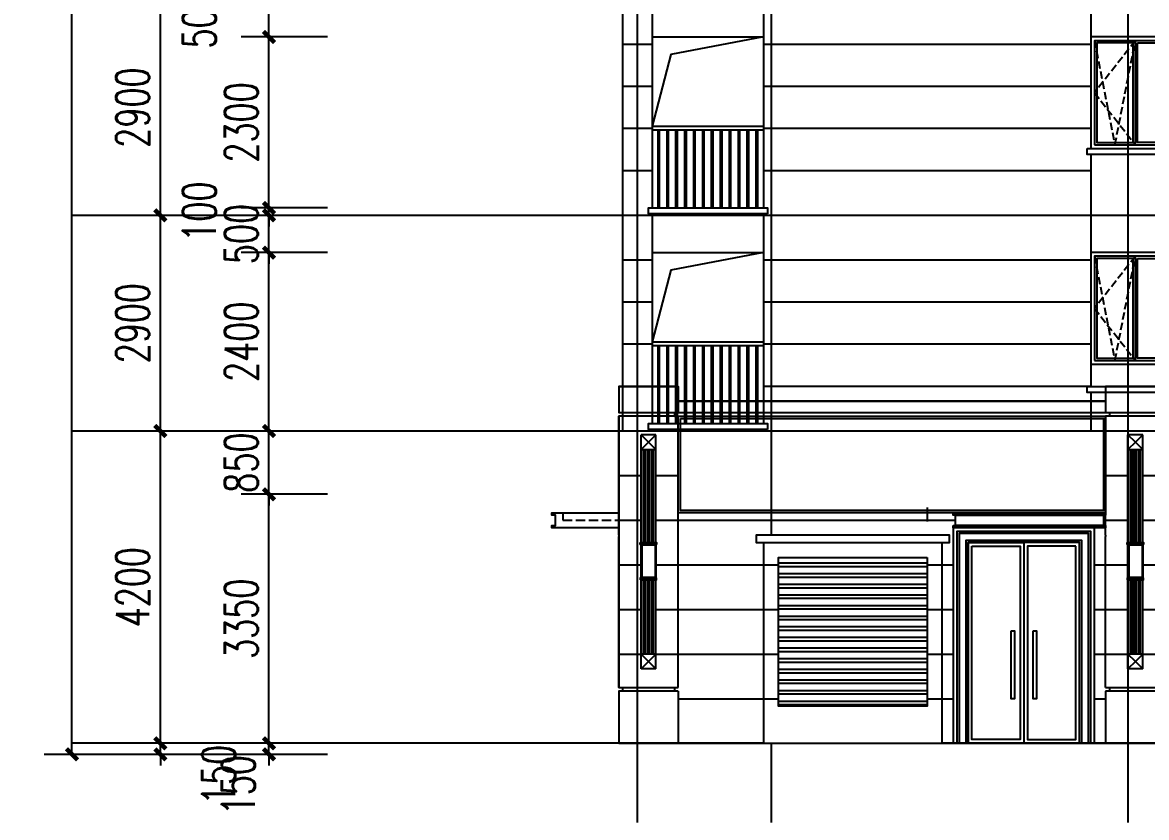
# Model space of a CAD drawing. Extents: x -59851 to 653804, y -249523 to 437614.
# Drawn here: x 414387 to 429507, y 363590 to 374283 of the extents above; entities that cross this region are included whole.
import ezdxf

# ---------------------------------------------------------------- set-up
doc = ezdxf.new("R2010")
doc.units = 0
doc.header["$LTSCALE"] = 1000
doc.header["$MEASUREMENT"] = 0
doc.linetypes.add('DASH', pattern=[0.35, 0.25, -0.1])
for name, color, linetype in [('_TCH_BOUNDARY', 7, 'Continuous'), ('A-材质分割线（横向）', 252, 'Continuous'), ('A-材质分割线（竖向）', 8, 'Continuous'), ('A-注释', 8, 'Continuous'), ('A-洞口', 105, 'Continuous'), ('A-第三道尺寸线', 105, 'Continuous'), ('A-雨棚', 153, 'Continuous'), ('DOTE', 16, 'Continuous'), ('ELE-0', 142, 'Continuous'), ('ELE-1', 41, 'Continuous'), ('ELE-2', 31, 'Continuous'), ('ELE-3', 35, 'Continuous'), ('P-固定家具（悬空）', 142, 'Continuous'), ('PUB_DIM', 3, 'Continuous'), ('PUB_HATCH', 8, 'Continuous'), ('WINDOW', 4, 'Continuous'), ('栏杆', 142, 'Continuous')]:
    doc.layers.add(name, color=color, linetype=linetype)
doc.layers.add('A-area(算半面积)', color=23, linetype='Continuous', plot=False)
doc.styles.add('_TCH_DIM_T3', font='SIMPLEX.shx', dxfattribs={"width": 0.705882, "bigfont": 'GBCBIG.shx'})
doc.dimstyles.new('_TCH_ARCH&&150', dxfattribs={"dimtxt": 446.25, "dimasz": 150, "dimexe": 375, "dimexo": 450, "dimgap": 150, "dimtad": 1, "dimdec": 0, "dimzin": 0, "dimdsep": 46, "dimtxsty": '_TCH_DIM_T3', "dimblk": 'ARCHTICK', "dimcen": 0.09, "dimclrt": 7, "dimazin": 2, "dimtfac": 1, "dimtdec": 0, "dimtix": 1, "dimtmove": 2, "dimatfit": 3, "dimfxl": 0, "dimtolj": 1, "dimtzin": 0, "dimarcsym": 0})

# ---------------------------------------------------------------- blocks, each defined once
blk = doc.blocks.new('jfdsajkjkhh')
blk.add_wipeout([(202686, 303416), (200086, 303416), (200086, 303316), (200186, 303316), (200186, 300616), (202586, 300616), (202586, 303316), (202686, 303316)]).dxf.layer = 'PUB_HATCH'
at = {"layer": 'PUB_HATCH'}
h = blk.add_hatch(dxfattribs=at)
h.set_pattern_fill('ANSI32', color=256, scale=30, angle=135)
h.set_pattern_definition([(180, (0, -13081), (-1e-14, -142.875), []), (180, (-47.63, -13033.38), (-1e-14, -142.875), [])])
h.paths.add_polyline_path([(202386, 303116), (202386, 301116), (200386, 301116), (200386, 303116)])
at = {"layer": '_TCH_BOUNDARY'}
blk.add_lwpolyline([(202686, 303416), (200086, 303416), (200086, 303316), (200186, 303316), (200186, 300616), (202586, 300616), (202586, 303316), (202686, 303316)], close=True, dxfattribs=at)
at = {"layer": 'ELE-1'}
for points in [[(202586, 303316), (202686, 303316), (202686, 303416), (200086, 303416), (200086, 303316), (200186, 303316), (200186, 300616), (202586, 300616), (202586, 303316)], [(202586, 303416), (200186, 303416)], [(200186, 303316), (202586, 303316)]]:
    blk.add_lwpolyline(points, dxfattribs=at)
blk.add_lwpolyline([(202386, 303116), (202386, 301116), (200386, 301116), (200386, 303116)], close=True, dxfattribs=at)
blk = doc.blocks.new('jkfdjaskjjk')
at = {"layer": 'A-注释', "linetype": 'DASH', "ltscale": 0.4}
for points in [[(284861, 323147), (284311, 322447), (284861, 321747)], [(284311, 323147), (284586, 321747), (284861, 323147)]]:
    blk.add_lwpolyline(points, dxfattribs=at)
at = {"layer": 'ELE-0'}
blk.add_line((284861, 321747), (284861, 323147), dxfattribs=at)
for points in [[(284261, 321697), (285461, 321697), (285461, 323197), (284261, 323197)], [(284311, 321747), (285411, 321747), (285411, 323147), (284311, 323147)], [(284831, 323117), (284341, 323117), (284341, 321777), (284831, 321777)], [(284891, 323117), (285381, 323117), (285381, 321777), (284891, 321777)]]:
    blk.add_lwpolyline(points, close=True, dxfattribs=at)
blk = doc.blocks.new('18001100')
at = {"layer": '栏杆'}
for p, q in [((176347, 394304), (177847, 394304)), ((176347, 394254), (177847, 394254)), ((176427, 393204), (176427, 394254)), ((176447, 393204), (176447, 394254)), ((176547, 393204), (176547, 394254)), ((176567, 393204), (176567, 394254)), ((176667, 393204), (176667, 394254)), ((176687, 393204), (176687, 394254)), ((176787, 393204), (176787, 394254)), ((176807, 393204), (176807, 394254)), ((176907, 393204), (176907, 394254)), ((176927, 393204), (176927, 394254)), ((177027, 393204), (177027, 394254)), ((177047, 393204), (177047, 394254)), ((177147, 393204), (177147, 394254)), ((177167, 393204), (177167, 394254)), ((177267, 393204), (177267, 394254)), ((177287, 393204), (177287, 394254)), ((177387, 393204), (177387, 394254)), ((177407, 393204), (177407, 394254)), ((177507, 393204), (177507, 394254)), ((177527, 393204), (177527, 394254)), ((177627, 393204), (177627, 394254)), ((177647, 393204), (177647, 394254)), ((177747, 393204), (177747, 394254)), ((177767, 393204), (177767, 394254))]:
    blk.add_line(p, q, dxfattribs=at)
blk = doc.blocks.new('33xj0505')
at = {"layer": 'A-材质分割线（横向）'}
for points in [[(198686, 272483), (198286, 272483)], [(204586, 272483), (200186, 272483)], [(198686, 271916), (198286, 271916)], [(204586, 271916), (200186, 271916)], [(198686, 271350), (198286, 271350)], [(204586, 271350), (200186, 271350)], [(198686, 270783), (198286, 270783)], [(204586, 270783), (200186, 270783)], [(198686, 270183), (198286, 270183)], [(204586, 270183), (200186, 270183)]]:
    blk.add_lwpolyline(points, dxfattribs=at)
at = {"layer": 'A-材质分割线（竖向）'}
for points in [[(204586, 273083), (204586, 271083)], [(204586, 271003), (204586, 270183)]]:
    blk.add_lwpolyline(points, dxfattribs=at)
at = {"layer": 'A-洞口'}
blk.add_lwpolyline([(200186, 272583), (198936, 272347), (198686, 271383)], dxfattribs=at)
at = {"layer": 'ELE-2'}
for points in [[(198286, 273083), (198286, 270183)], [(198686, 273083), (198686, 270283)], [(200186, 273083), (200186, 270283)], [(198686, 270203), (198686, 270183)], [(200186, 270203), (200186, 270183)]]:
    blk.add_lwpolyline(points, dxfattribs=at)
at = {"layer": 'ELE-3'}
for points in [[(198686, 272583), (200186, 272583)], [(204536, 271083), (205836, 271083), (205836, 271003), (204536, 271003), (204536, 271083)], [(200236, 270203), (198636, 270203), (198636, 270283), (200236, 270283), (200236, 270203)]]:
    blk.add_lwpolyline(points, dxfattribs=at)
blk.add_blockref('18001100', (22339, -122921))
at = {"layer": 'ELE-0'}
blk.add_blockref('jkfdjaskjjk', (-79675, -50614), dxfattribs=at)
blk = doc.blocks.new('ttrayg')
at = {"layer": 'A-材质分割线（横向）'}
for points in [[(198686, 281353), (198286, 281353)], [(204586, 281353), (200186, 281353)], [(198686, 280786), (198286, 280786)], [(204586, 280786), (200186, 280786)], [(198686, 280220), (198286, 280220)], [(204586, 280220), (200186, 280220)], [(198686, 279653), (198286, 279653)], [(204586, 279653), (200186, 279653)], [(198686, 279053), (198286, 279053)], [(204586, 279053), (200186, 279053)]]:
    blk.add_lwpolyline(points, dxfattribs=at)
at = {"layer": 'A-材质分割线（竖向）'}
for points in [[(204586, 281953), (204586, 279653)], [(204586, 279573), (204586, 279053)]]:
    blk.add_lwpolyline(points, dxfattribs=at)
at = {"layer": 'A-洞口'}
blk.add_lwpolyline([(200186, 281453), (198936, 281217), (198686, 280253)], dxfattribs=at)
at = {"layer": 'ELE-2'}
for points in [[(198286, 281953), (198286, 279053)], [(198686, 281953), (198686, 279153)], [(200186, 281953), (200186, 279153)], [(198686, 279073), (198686, 279053)], [(200186, 279073), (200186, 279053)]]:
    blk.add_lwpolyline(points, dxfattribs=at)
at = {"layer": 'ELE-3'}
for points in [[(198686, 281453), (200186, 281453)], [(204536, 279653), (205836, 279653), (205836, 279573), (204536, 279573), (204536, 279653)], [(200236, 279073), (198636, 279073), (198636, 279153), (200236, 279153), (200236, 279073)]]:
    blk.add_lwpolyline(points, dxfattribs=at)
blk.add_blockref('18001100', (22339, -114051))
at = {"layer": 'ELE-0'}
blk.add_blockref('jkfdjaskjjk', (-79675, -41744), dxfattribs=at)
blk = doc.blocks.new('_ArchTick')
at = {"color": 0, "linetype": 'ByBlock', "const_width": 0.4}
blk.add_lwpolyline([(-0.5, -0.5), (0.5, 0.5)], dxfattribs=at)
blk = doc.blocks.new('*D4037')
at = {"layer": 'Defpoints', "color": 0, "transparency": 16777216}
for p in [(415053, 419288), (416652, 419288), (416652, 364438)]:
    blk.add_point(p, dxfattribs=at)
at = {"layer": 'PUB_DIM', "color": 0, "lineweight": -2, "transparency": 16777216}
for p, q in [((416202, 419288), (414678, 419288)), ((415053, 364438), (415053, 419288)), ((416202, 364438), (414678, 364438))]:
    blk.add_line(p, q, dxfattribs=at)
at = {"layer": 'PUB_DIM', "color": 0, "lineweight": -2, "transparency": 16777216, "xscale": 150, "yscale": 150, "zscale": 150}
for p, rotation in [((415053, 419288), 90), ((415053, 364438), 270)]:
    blk.add_blockref('_ArchTick', p, dxfattribs=dict(at, rotation=rotation))
at = {"layer": 'PUB_DIM', "color": 7, "transparency": 16777216, "insert": (414680, 391863), "char_height": 446.2, "attachment_point": 5, "rotation": 90, "style": '_TCH_DIM_T3'}
blk.add_mtext('\\A1;54850', dxfattribs=at)
blk = doc.blocks.new('*D4054')
at = {"layer": 'Defpoints', "color": 0, "transparency": 16777216}
for p in [(416242, 374588), (417815, 374588), (417815, 371688)]:
    blk.add_point(p, dxfattribs=at)
at = {"layer": 'PUB_DIM', "color": 0, "lineweight": -2, "transparency": 16777216}
for p, q in [((417365, 374588), (415867, 374588)), ((416242, 371688), (416242, 374588)), ((417365, 371688), (415867, 371688))]:
    blk.add_line(p, q, dxfattribs=at)
at = {"layer": 'PUB_DIM', "color": 0, "lineweight": -2, "transparency": 16777216, "xscale": 150, "yscale": 150, "zscale": 150}
for p, rotation in [((416242, 374588), 90), ((416242, 371688), 270)]:
    blk.add_blockref('_ArchTick', p, dxfattribs=dict(at, rotation=rotation))
at = {"layer": 'PUB_DIM', "color": 7, "transparency": 16777216, "insert": (415869, 373138), "char_height": 446.2, "attachment_point": 5, "rotation": 90, "style": '_TCH_DIM_T3'}
blk.add_mtext('\\A1;2900', dxfattribs=at)
blk = doc.blocks.new('*D4055')
at = {"layer": 'Defpoints', "color": 0, "transparency": 16777216}
for p in [(416242, 371688), (417815, 371688), (417815, 368788)]:
    blk.add_point(p, dxfattribs=at)
at = {"layer": 'PUB_DIM', "color": 0, "lineweight": -2, "transparency": 16777216}
for p, q in [((417365, 371688), (415867, 371688)), ((416242, 368788), (416242, 371688)), ((417365, 368788), (415867, 368788))]:
    blk.add_line(p, q, dxfattribs=at)
at = {"layer": 'PUB_DIM', "color": 0, "lineweight": -2, "transparency": 16777216, "xscale": 150, "yscale": 150, "zscale": 150}
for p, rotation in [((416242, 371688), 90), ((416242, 368788), 270)]:
    blk.add_blockref('_ArchTick', p, dxfattribs=dict(at, rotation=rotation))
at = {"layer": 'PUB_DIM', "color": 7, "transparency": 16777216, "insert": (415869, 370238), "char_height": 446.2, "attachment_point": 5, "rotation": 90, "style": '_TCH_DIM_T3'}
blk.add_mtext('\\A1;2900', dxfattribs=at)
blk = doc.blocks.new('*D4056')
at = {"layer": 'Defpoints', "color": 0, "transparency": 16777216}
for p in [(416242, 368788), (417815, 368788), (417815, 364588)]:
    blk.add_point(p, dxfattribs=at)
at = {"layer": 'PUB_DIM', "color": 0, "lineweight": -2, "transparency": 16777216}
for p, q in [((417365, 368788), (415867, 368788)), ((416242, 364588), (416242, 368788)), ((417365, 364588), (415867, 364588))]:
    blk.add_line(p, q, dxfattribs=at)
at = {"layer": 'PUB_DIM', "color": 0, "lineweight": -2, "transparency": 16777216, "xscale": 150, "yscale": 150, "zscale": 150}
for p, rotation in [((416242, 368788), 90), ((416242, 364588), 270)]:
    blk.add_blockref('_ArchTick', p, dxfattribs=dict(at, rotation=rotation))
at = {"layer": 'PUB_DIM', "color": 7, "transparency": 16777216, "insert": (415869, 366688), "char_height": 446.2, "attachment_point": 5, "rotation": 90, "style": '_TCH_DIM_T3'}
blk.add_mtext('\\A1;4200', dxfattribs=at)
blk = doc.blocks.new('*D4057')
at = {"layer": 'Defpoints', "color": 0, "transparency": 16777216}
for p in [(416242, 364588), (417815, 364588), (417815, 364438)]:
    blk.add_point(p, dxfattribs=at)
at = {"layer": 'PUB_DIM', "color": 0, "lineweight": -2, "transparency": 16777216}
for p, q in [((416242, 364588), (416242, 364738)), ((417365, 364588), (415867, 364588)), ((416242, 364438), (416242, 364588)), ((417365, 364438), (415867, 364438)), ((416242, 364438), (416242, 364288))]:
    blk.add_line(p, q, dxfattribs=at)
at = {"layer": 'PUB_DIM', "color": 0, "lineweight": -2, "transparency": 16777216, "xscale": 150, "yscale": 150, "zscale": 150}
for p, rotation in [((416242, 364588), 270), ((416242, 364438), 90)]:
    blk.add_blockref('_ArchTick', p, dxfattribs=dict(at, rotation=rotation))
at = {"layer": 'PUB_DIM', "color": 7, "transparency": 16777216, "insert": (417027, 364163), "char_height": 446.2, "attachment_point": 5, "rotation": 90, "style": '_TCH_DIM_T3'}
blk.add_mtext('\\A1;150', dxfattribs=at)
blk = doc.blocks.new('*D4058')
at = {"layer": 'A-第三道尺寸线', "color": 0, "lineweight": -2, "transparency": 16777216}
for p, q in [((417703, 364588), (417703, 364738)), ((418492, 364588), (417328, 364588)), ((417703, 364438), (417703, 364588)), ((418492, 364438), (417328, 364438)), ((417703, 364438), (417703, 364288))]:
    blk.add_line(p, q, dxfattribs=at)
at = {"layer": 'Defpoints', "color": 0, "transparency": 16777216}
for p in [(417703, 364588), (418942, 364588), (418942, 364438)]:
    blk.add_point(p, dxfattribs=at)
at = {"layer": 'A-第三道尺寸线', "color": 0, "lineweight": -2, "transparency": 16777216, "xscale": 150, "yscale": 150, "zscale": 150}
for p, rotation in [((417703, 364588), 270), ((417703, 364438), 90)]:
    blk.add_blockref('_ArchTick', p, dxfattribs=dict(at, rotation=rotation))
at = {"layer": 'A-第三道尺寸线', "color": 7, "transparency": 16777216, "insert": (417291, 364025), "char_height": 446.2, "attachment_point": 5, "rotation": 90, "style": '_TCH_DIM_T3'}
blk.add_mtext('\\A1;150', dxfattribs=at)
blk = doc.blocks.new('*D4059')
at = {"layer": 'A-第三道尺寸线', "color": 0, "lineweight": -2, "transparency": 16777216}
for p, q in [((418492, 367938), (417328, 367938)), ((417703, 364588), (417703, 367938)), ((418492, 364588), (417328, 364588))]:
    blk.add_line(p, q, dxfattribs=at)
at = {"layer": 'Defpoints', "color": 0, "transparency": 16777216}
for p in [(417703, 367938), (418942, 367938), (418942, 364588)]:
    blk.add_point(p, dxfattribs=at)
at = {"layer": 'A-第三道尺寸线', "color": 0, "lineweight": -2, "transparency": 16777216, "xscale": 150, "yscale": 150, "zscale": 150}
for p, rotation in [((417703, 367938), 90), ((417703, 364588), 270)]:
    blk.add_blockref('_ArchTick', p, dxfattribs=dict(at, rotation=rotation))
at = {"layer": 'A-第三道尺寸线', "color": 7, "transparency": 16777216, "insert": (417330, 366263), "char_height": 446.2, "attachment_point": 5, "rotation": 90, "style": '_TCH_DIM_T3'}
blk.add_mtext('\\A1;3350', dxfattribs=at)
blk = doc.blocks.new('*D4060')
at = {"layer": 'A-第三道尺寸线', "color": 0, "lineweight": -2, "transparency": 16777216}
for p, q in [((417703, 368788), (417703, 368938)), ((418492, 368788), (417328, 368788)), ((417703, 367938), (417703, 368788)), ((418492, 367938), (417328, 367938)), ((417703, 367938), (417703, 367788))]:
    blk.add_line(p, q, dxfattribs=at)
at = {"layer": 'Defpoints', "color": 0, "transparency": 16777216}
for p in [(417703, 368788), (418942, 368788), (418942, 367938)]:
    blk.add_point(p, dxfattribs=at)
at = {"layer": 'A-第三道尺寸线', "color": 0, "lineweight": -2, "transparency": 16777216, "xscale": 150, "yscale": 150, "zscale": 150}
for p, rotation in [((417703, 368788), 270), ((417703, 367938), 90)]:
    blk.add_blockref('_ArchTick', p, dxfattribs=dict(at, rotation=rotation))
at = {"layer": 'A-第三道尺寸线', "color": 7, "transparency": 16777216, "insert": (417330, 368363), "char_height": 446.2, "attachment_point": 5, "rotation": 90, "style": '_TCH_DIM_T3'}
blk.add_mtext('\\A1;850', dxfattribs=at)
blk = doc.blocks.new('*D4061')
at = {"layer": 'A-第三道尺寸线', "color": 0, "lineweight": -2, "transparency": 16777216}
for p, q in [((418492, 371188), (417328, 371188)), ((417703, 368788), (417703, 371188)), ((418492, 368788), (417328, 368788))]:
    blk.add_line(p, q, dxfattribs=at)
at = {"layer": 'Defpoints', "color": 0, "transparency": 16777216}
for p in [(417703, 371188), (418942, 371188), (418942, 368788)]:
    blk.add_point(p, dxfattribs=at)
at = {"layer": 'A-第三道尺寸线', "color": 0, "lineweight": -2, "transparency": 16777216, "xscale": 150, "yscale": 150, "zscale": 150}
for p, rotation in [((417703, 371188), 90), ((417703, 368788), 270)]:
    blk.add_blockref('_ArchTick', p, dxfattribs=dict(at, rotation=rotation))
at = {"layer": 'A-第三道尺寸线', "color": 7, "transparency": 16777216, "insert": (417330, 369988), "char_height": 446.2, "attachment_point": 5, "rotation": 90, "style": '_TCH_DIM_T3'}
blk.add_mtext('\\A1;2400', dxfattribs=at)
blk = doc.blocks.new('*D4062')
at = {"layer": 'A-第三道尺寸线', "color": 0, "lineweight": -2, "transparency": 16777216}
for p, q in [((417703, 371688), (417703, 371838)), ((418492, 371688), (417328, 371688)), ((417703, 371188), (417703, 371688)), ((418492, 371188), (417328, 371188)), ((417703, 371188), (417703, 371038))]:
    blk.add_line(p, q, dxfattribs=at)
at = {"layer": 'Defpoints', "color": 0, "transparency": 16777216}
for p in [(417703, 371688), (418942, 371688), (418942, 371188)]:
    blk.add_point(p, dxfattribs=at)
at = {"layer": 'A-第三道尺寸线', "color": 0, "lineweight": -2, "transparency": 16777216, "xscale": 150, "yscale": 150, "zscale": 150}
for p, rotation in [((417703, 371688), 270), ((417703, 371188), 90)]:
    blk.add_blockref('_ArchTick', p, dxfattribs=dict(at, rotation=rotation))
at = {"layer": 'A-第三道尺寸线', "color": 7, "transparency": 16777216, "insert": (417330, 371438), "char_height": 446.2, "attachment_point": 5, "rotation": 90, "style": '_TCH_DIM_T3'}
blk.add_mtext('\\A1;500', dxfattribs=at)
blk = doc.blocks.new('*D4063')
at = {"layer": 'A-第三道尺寸线', "color": 0, "lineweight": -2, "transparency": 16777216}
for p, q in [((417703, 371788), (417703, 371938)), ((418492, 371788), (417328, 371788)), ((418492, 371688), (417328, 371688)), ((417703, 371688), (417703, 371788)), ((417703, 371688), (417703, 371538))]:
    blk.add_line(p, q, dxfattribs=at)
at = {"layer": 'Defpoints', "color": 0, "transparency": 16777216}
for p in [(417703, 371788), (418942, 371788), (418942, 371688)]:
    blk.add_point(p, dxfattribs=at)
at = {"layer": 'A-第三道尺寸线', "color": 0, "lineweight": -2, "transparency": 16777216, "xscale": 150, "yscale": 150, "zscale": 150}
for p, rotation in [((417703, 371788), 270), ((417703, 371688), 90)]:
    blk.add_blockref('_ArchTick', p, dxfattribs=dict(at, rotation=rotation))
at = {"layer": 'A-第三道尺寸线', "color": 7, "transparency": 16777216, "insert": (416766, 371738), "char_height": 446.2, "attachment_point": 5, "rotation": 90, "style": '_TCH_DIM_T3'}
blk.add_mtext('\\A1;100', dxfattribs=at)
blk = doc.blocks.new('*D4064')
at = {"layer": 'A-第三道尺寸线', "color": 0, "lineweight": -2, "transparency": 16777216}
for p, q in [((418492, 374088), (417328, 374088)), ((417703, 371788), (417703, 374088)), ((418492, 371788), (417328, 371788))]:
    blk.add_line(p, q, dxfattribs=at)
at = {"layer": 'Defpoints', "color": 0, "transparency": 16777216}
for p in [(417703, 374088), (418942, 374088), (418942, 371788)]:
    blk.add_point(p, dxfattribs=at)
at = {"layer": 'A-第三道尺寸线', "color": 0, "lineweight": -2, "transparency": 16777216, "xscale": 150, "yscale": 150, "zscale": 150}
for p, rotation in [((417703, 374088), 90), ((417703, 371788), 270)]:
    blk.add_blockref('_ArchTick', p, dxfattribs=dict(at, rotation=rotation))
at = {"layer": 'A-第三道尺寸线', "color": 7, "transparency": 16777216, "insert": (417330, 372938), "char_height": 446.2, "attachment_point": 5, "rotation": 90, "style": '_TCH_DIM_T3'}
blk.add_mtext('\\A1;2300', dxfattribs=at)
blk = doc.blocks.new('*D4065')
at = {"layer": 'A-第三道尺寸线', "color": 0, "lineweight": -2, "transparency": 16777216}
for p, q in [((418492, 374588), (417328, 374588)), ((417703, 374088), (417703, 374588)), ((418492, 374088), (417328, 374088))]:
    blk.add_line(p, q, dxfattribs=at)
at = {"layer": 'Defpoints', "color": 0, "transparency": 16777216}
for p in [(417703, 374588), (418942, 374588), (418942, 374088)]:
    blk.add_point(p, dxfattribs=at)
at = {"layer": 'A-第三道尺寸线', "color": 0, "lineweight": -2, "transparency": 16777216, "xscale": 150, "yscale": 150, "zscale": 150}
for p, rotation in [((417703, 374588), 90), ((417703, 374088), 270)]:
    blk.add_blockref('_ArchTick', p, dxfattribs=dict(at, rotation=rotation))
at = {"layer": 'A-第三道尺寸线', "color": 7, "transparency": 16777216, "insert": (416766, 374338), "char_height": 446.2, "attachment_point": 5, "rotation": 90, "style": '_TCH_DIM_T3'}
blk.add_mtext('\\A1;500', dxfattribs=at)
blk = doc.blocks.new('fjdsjkjjhj')
at = {"layer": 'ELE-1'}
blk.add_lwpolyline([(227121, 262446), (226321, 262446), (226321, 262246), (220571, 262246), (220571, 262446), (219771, 262446), (219771, 262096), (219821, 262096), (219821, 262046), (219771, 262046), (219771, 258396), (219821, 258396), (219821, 258346), (219771, 258346), (219771, 257646), (242671, 257646)], dxfattribs=at)
blk = doc.blocks.new('qweerqqq')
at = {"layer": 'A-材质分割线（横向）'}
for p, q in [((-54711, 276912), (-53911, 276912)), ((-54711, 276312), (-54411, 276312)), ((-54211, 276312), (-53911, 276312)), ((-54711, 275712), (-54411, 275712)), ((-54211, 275712), (-53911, 275712)), ((-54711, 275112), (-54411, 275112)), ((-54211, 275112), (-53911, 275112)), ((-54711, 274512), (-54411, 274512)), ((-54211, 274512), (-53911, 274512)), ((-54711, 273912), (-54411, 273912)), ((-54211, 273912), (-53911, 273912))]:
    blk.add_line(p, q, dxfattribs=at)
at = {"layer": 'ELE-1'}
for p, q in [((-54711, 277512), (-53911, 277512)), ((-54711, 277512), (-54711, 277162)), ((-53911, 277512), (-53911, 277162)), ((-54711, 277162), (-54661, 277162)), ((-54661, 277162), (-54661, 277112)), ((-54661, 277162), (-53961, 277162)), ((-53961, 277162), (-53961, 277112)), ((-53961, 277162), (-53911, 277162)), ((-54661, 277112), (-54711, 277112)), ((-54711, 276912), (-54711, 277112)), ((-53961, 277112), (-54661, 277112)), ((-53961, 277112), (-53911, 277112)), ((-53911, 276912), (-53911, 277112)), ((-54711, 276312), (-54711, 276912)), ((-54311, 276762), (-54411, 276862)), ((-54211, 276862), (-54411, 276862)), ((-54411, 276662), (-54411, 276862)), ((-54311, 276762), (-54211, 276862)), ((-54211, 276662), (-54211, 276862)), ((-53911, 276312), (-53911, 276912)), ((-54311, 276762), (-54411, 276662)), ((-54311, 276762), (-54211, 276662)), ((-54411, 276662), (-54376, 276662)), ((-54411, 276312), (-54411, 276662)), ((-54376, 276662), (-54356, 276662)), ((-54376, 275412), (-54376, 276662)), ((-54356, 276662), (-54321, 276662)), ((-54356, 276662), (-54356, 275412)), ((-54321, 276662), (-54301, 276662)), ((-54321, 275412), (-54321, 276662)), ((-54301, 276662), (-54266, 276662)), ((-54301, 276662), (-54301, 275412)), ((-54266, 276662), (-54246, 276662)), ((-54266, 275412), (-54266, 276662)), ((-54246, 276662), (-54211, 276662)), ((-54246, 276662), (-54246, 275412)), ((-54211, 276312), (-54211, 276662)), ((-54711, 275712), (-54711, 276312)), ((-54411, 275712), (-54411, 276312)), ((-54211, 275712), (-54211, 276312)), ((-53911, 275712), (-53911, 276312)), ((-54711, 275512), (-54711, 275712)), ((-54411, 275412), (-54411, 275712)), ((-54211, 275412), (-54211, 275712)), ((-53911, 275112), (-53911, 275712)), ((-54711, 275512), (-54711, 275492)), ((-54711, 275112), (-54711, 275492)), ((-54711, 274512), (-54711, 275112)), ((-53911, 274512), (-53911, 275112)), ((-54411, 273912), (-54411, 274912)), ((-54376, 273912), (-54376, 274912)), ((-54356, 274912), (-54356, 273912)), ((-54321, 273912), (-54321, 274912)), ((-54301, 274912), (-54301, 273912)), ((-54266, 273912), (-54266, 274912)), ((-54246, 274912), (-54246, 273912)), ((-54211, 273912), (-54211, 274912)), ((-54711, 273912), (-54711, 274512)), ((-53911, 273912), (-53911, 274512)), ((-54711, 273512), (-54711, 273912)), ((-54411, 273712), (-54411, 273912)), ((-54311, 273812), (-54411, 273912)), ((-54211, 273912), (-54411, 273912)), ((-54311, 273812), (-54211, 273912)), ((-54211, 273712), (-54211, 273912)), ((-53911, 273512), (-53911, 273912)), ((-54311, 273812), (-54411, 273712)), ((-54211, 273712), (-54411, 273712)), ((-54311, 273812), (-54211, 273712)), ((-54711, 273462), (-54711, 273512)), ((-54711, 273462), (-54661, 273462)), ((-54661, 273412), (-54711, 273412)), ((-54711, 273412), (-54711, 272712)), ((-54661, 273462), (-54661, 273412)), ((-54661, 273462), (-53961, 273462)), ((-53961, 273412), (-54661, 273412)), ((-53961, 273462), (-53961, 273412)), ((-53961, 273462), (-53911, 273462)), ((-53911, 273412), (-53961, 273412)), ((-53911, 273462), (-53911, 273512)), ((-53911, 273412), (-53911, 272712)), ((-54711, 272712), (-53911, 272712))]:
    blk.add_line(p, q, dxfattribs=at)
at = {"layer": 'P-固定家具（悬空）'}
for p, q in [((-54401, 275382), (-54401, 274942)), ((-54221, 275382), (-54221, 274942))]:
    blk.add_line(p, q, dxfattribs=at)
for points in [[(-54421, 275412), (-54201, 275412), (-54201, 275392), (-54421, 275392)], [(-54416, 275392), (-54206, 275392), (-54206, 275382), (-54416, 275382)], [(-54411, 275382), (-54211, 275382), (-54211, 274942), (-54411, 274942)], [(-54421, 274912), (-54201, 274912), (-54201, 274932), (-54421, 274932)], [(-54416, 274932), (-54206, 274932), (-54206, 274942), (-54416, 274942)]]:
    blk.add_lwpolyline(points, close=True, dxfattribs=at)

msp = doc.modelspace()

# ---------------------------------------------------------------- linework, layer by layer
at = {"layer": 'DOTE'}
for p, q in [((422657.3, 423848.2), (422657.3, 363523.9)), ((424457.3, 423848.2), (424457.3, 363523.9)), ((429257.3, 423848.2), (429257.3, 363523.9)), ((454131.9, 371687.8), (415057.6, 371687.8)), ((454256.9, 368787.8), (415057.6, 368787.8)), ((454256.9, 364587.8), (415057.6, 364587.8))]:
    msp.add_line(p, q, dxfattribs=at)
at = {"layer": 'PUB_HATCH'}
for points in [[(426557.3, 367759.7), (426557.3, 367573.2)], [(426706.1, 367387.8), (426757.3, 367387.8)]]:
    msp.add_lwpolyline(points, dxfattribs=at)

# ---------------------------------------------------------------- block references
at = {"layer": 'A-area(算半面积)'}
for name, p in [('33xj0505', (224171, 101504.8)), ('ttrayg', (224171, 89734.8))]:
    msp.add_blockref(name, p, dxfattribs=at)

# ---------------------------------------------------------------- dimensions: what is measured, and where the dimension line sits
at = {"layer": 'A-第三道尺寸线'}
for base, p1, p2, picture, middle in [((417703.3, 374587.8), (418941.6, 374087.8), (418941.6, 374587.8), '*D4065', (416765.8, 374337.8)), ((417703.3, 371787.8), (418941.6, 371687.8), (418941.6, 371787.8), '*D4063', (416765.8, 371737.8)), ((417703.3, 364587.8), (418941.6, 364437.8), (418941.6, 364587.8), '*D4058', (417290.8, 364025.3))]:
    dim = msp.add_linear_dim(base=base, p1=p1, p2=p2, angle=90, dimstyle='_TCH_ARCH&&150', dxfattribs=at)
    dim.commit()
    dim.dimension.update_dxf_attribs({"geometry": picture, "text_midpoint": middle, "dimtype": 161})
for p1, p2, picture, middle in [((418941.6, 371787.8), (418941.6, 374087.8), '*D4064', (417330.2, 372937.8)), ((418941.6, 371187.8), (418941.6, 371687.8), '*D4062', (417330.2, 371437.8)), ((418941.6, 368787.8), (418941.6, 371187.8), '*D4061', (417330.2, 369987.8)), ((418941.6, 367937.8), (418941.6, 368787.8), '*D4060', (417330.2, 368362.8)), ((418941.6, 364587.8), (418941.6, 367937.8), '*D4059', (417330.2, 366262.8))]:
    dim = msp.add_aligned_dim(p1=p1, p2=p2, distance=1238.3, dimstyle='_TCH_ARCH&&150', dxfattribs=at)
    dim.commit()
    dim.dimension.update_dxf_attribs({"geometry": picture, "text_midpoint": middle})
at = {"layer": 'PUB_DIM'}
for p1, p2, distance, picture, middle in [((416652, 364437.8), (416652, 419287.8), 1599, '*D4037', (414679.8, 391862.8)), ((417815.5, 371687.8), (417815.5, 374587.8), 1573.3, '*D4054', (415869.1, 373137.8)), ((417815.5, 368787.8), (417815.5, 371687.8), 1573.3, '*D4055', (415869.1, 370237.8)), ((417815.5, 364587.8), (417815.5, 368787.8), 1573.3, '*D4056', (415869.1, 366687.8))]:
    dim = msp.add_aligned_dim(p1=p1, p2=p2, distance=distance, dimstyle='_TCH_ARCH&&150', dxfattribs=at)
    dim.commit()
    dim.dimension.update_dxf_attribs({"geometry": picture, "text_midpoint": middle})
dim = msp.add_linear_dim(base=(416242.2, 364587.8), p1=(417815.5, 364437.8), p2=(417815.5, 364587.8), angle=90, dimstyle='_TCH_ARCH&&150', dxfattribs=at)
dim.commit()
dim.dimension.update_dxf_attribs({"geometry": '*D4057', "text_midpoint": (417027.3, 364162.8), "dimtype": 161})

# ---------------------------------------------------------------- next in the draw order: block references
at = {"layer": 'PUB_HATCH'}
msp.add_blockref('jfdsajkjkhh', (224171, 63971.8), dxfattribs=at)

# ---------------------------------------------------------------- next in the draw order: block references
msp.add_blockref('fjdsjkjjhj', (202636, 106942.3))

# ---------------------------------------------------------------- next in the draw order: linework, layer by layer
at = {"layer": 'A-材质分割线（横向）'}
for p, q in [((423207.3, 367587.8), (426937.3, 367587.8)), ((428807.3, 366987.8), (428957.3, 366987.8)), ((428807.3, 366387.8), (428957.3, 366387.8)), ((428807.3, 365787.8), (428957.3, 365787.8)), ((428807.3, 365187.8), (428957.3, 365187.8))]:
    msp.add_line(p, q, dxfattribs=at)
at = {"layer": 'A-雨棚'}
for points in [[(422407.3, 367487.8), (421507.3, 367487.8), (421507.3, 367517.8), (421557.3, 367517.8), (421557.3, 367657.8), (421507.3, 367657.8), (421507.3, 367687.8), (421657.3, 367687.8)], [(421657.3, 367687.8), (422407.3, 367687.8)]]:
    msp.add_lwpolyline(points, dxfattribs=at)
at = {"layer": 'A-雨棚', "linetype": 'DASH', "ltscale": 0.5}
msp.add_lwpolyline([(421657.3, 367687.8), (421657.3, 367587.8), (422407.3, 367587.8)], dxfattribs=at)
at = {"layer": 'ELE-1'}
for p, q in [((423207.3, 369188.2), (428957.3, 369188.2)), ((423207.3, 369038.2), (428957.3, 369038.2)), ((423207.3, 368988.2), (428957.3, 368988.2))]:
    msp.add_line(p, q, dxfattribs=at)
for points in [[(423207.3, 368988.2), (428957.3, 368988.2), (428957.3, 367687.8), (423207.3, 367687.8)], [(423237.3, 368958.2), (428927.3, 368958.2), (428927.3, 367717.8), (423237.3, 367717.8)]]:
    msp.add_lwpolyline(points, close=True, dxfattribs=at)
for points in [[(428757.3, 364587.8), (428757.3, 367437.8), (426957.3, 367437.8), (426957.3, 364587.8)], [(428727.3, 364587.8), (428727.3, 367407.8), (426987.3, 367407.8), (426987.3, 364587.8)], [(428637.3, 364587.8), (428637.3, 367317.8), (427077.3, 367317.8), (427077.3, 364587.8)], [(428607.3, 364587.8), (428607.3, 367287.8), (427107.3, 367287.8), (427107.3, 364587.8)]]:
    msp.add_lwpolyline(points, dxfattribs=at)
at = {"layer": 'ELE-2'}
for points in [[(426907.3, 367687.8), (428957.3, 367687.8), (428957.3, 367657.8), (426907.3, 367657.8)], [(426937.3, 367657.8), (428927.3, 367657.8), (428927.3, 367517.8), (426937.3, 367517.8)], [(426907.3, 367517.8), (428957.3, 367517.8), (428957.3, 367487.8), (426907.3, 367487.8)]]:
    msp.add_lwpolyline(points, close=True, dxfattribs=at)
at = {"layer": 'WINDOW'}
for points in [[(427107.3, 367287.8), (427857.3, 367287.8), (427857.3, 364587.8), (427107.3, 364587.8)], [(428607.3, 367287.8), (427857.3, 367287.8), (427857.3, 364587.8), (428607.3, 364587.8)], [(427157.3, 367237.8), (427807.3, 367237.8), (427807.3, 364637.8), (427157.3, 364637.8)], [(428557.3, 367237.8), (427907.3, 367237.8), (427907.3, 364637.8), (428557.3, 364637.8)], [(427685.6, 366099.6), (427732.3, 366099.6), (427732.3, 365187.8), (427685.6, 365187.8)], [(427982.3, 366099.6), (428029, 366099.6), (428029, 365187.8), (427982.3, 365187.8)]]:
    msp.add_lwpolyline(points, close=True, dxfattribs=at)

# ---------------------------------------------------------------- next in the draw order: block references
for name, p in [('qweerqqq', (477118.3, 91876.3)), ('qweerqqq', (483668.3, 91876.3)), ('jfdsajkjkhh', (224171, 63971.8))]:
    msp.add_blockref(name, p)

# ---------------------------------------------------------------- next in the draw order: linework, layer by layer
at = {"layer": 'A-材质分割线（横向）'}
for p, q in [((423207.3, 366987.8), (424557.3, 366987.8)), ((426557.3, 366987.8), (426907.3, 366987.8)), ((423207.3, 366387.8), (424557.3, 366387.8)), ((426557.3, 366387.8), (426907.3, 366387.8)), ((423207.3, 365787.8), (424557.3, 365787.8)), ((426557.3, 365787.8), (426907.3, 365787.8)), ((423207.3, 365187.8), (424557.3, 365187.8)), ((426557.3, 365187.8), (426907.3, 365187.8))]:
    msp.add_line(p, q, dxfattribs=at)
at = {"layer": 'ELE-1'}
msp.add_line((423207.3, 364587.8), (437857.3, 364587.8), dxfattribs=at)
msp.add_lwpolyline([(428807.3, 364587.8), (428807.3, 367487.8), (426907.3, 367487.8), (426907.3, 364587.8)], dxfattribs=at)

doc.saveas('drawing.dxf')
